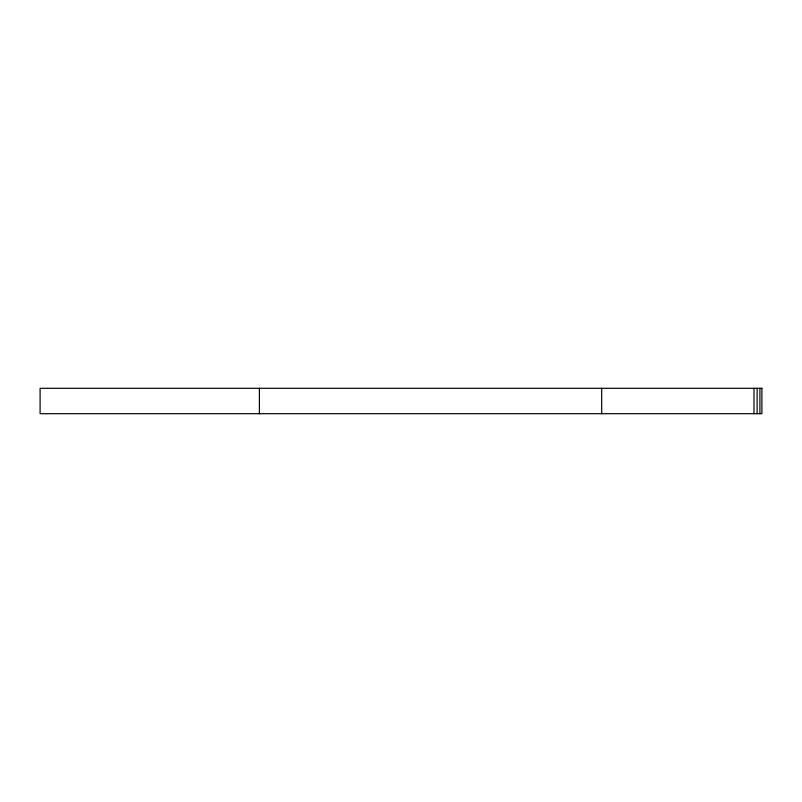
<?xml version="1.0" encoding="UTF-8"?>
<svg xmlns="http://www.w3.org/2000/svg" width="802" height="802" viewBox="0 0 802 802"><rect width="100%" height="100%" fill="white"/><g stroke="black" fill="none" stroke-linecap="round" stroke-linejoin="round"><path stroke-width="1.2" d="M759.915 388.308L759.915 413.692M757.128 388.308L757.128 413.692M753.99 388.308L753.99 413.692M601.69 388.308L601.69 413.692M259.407 388.308L259.407 413.692M761.9 388.308L40.1 388.308L40.1 413.692L761.9 413.692L761.9 388.308"/></g></svg>
